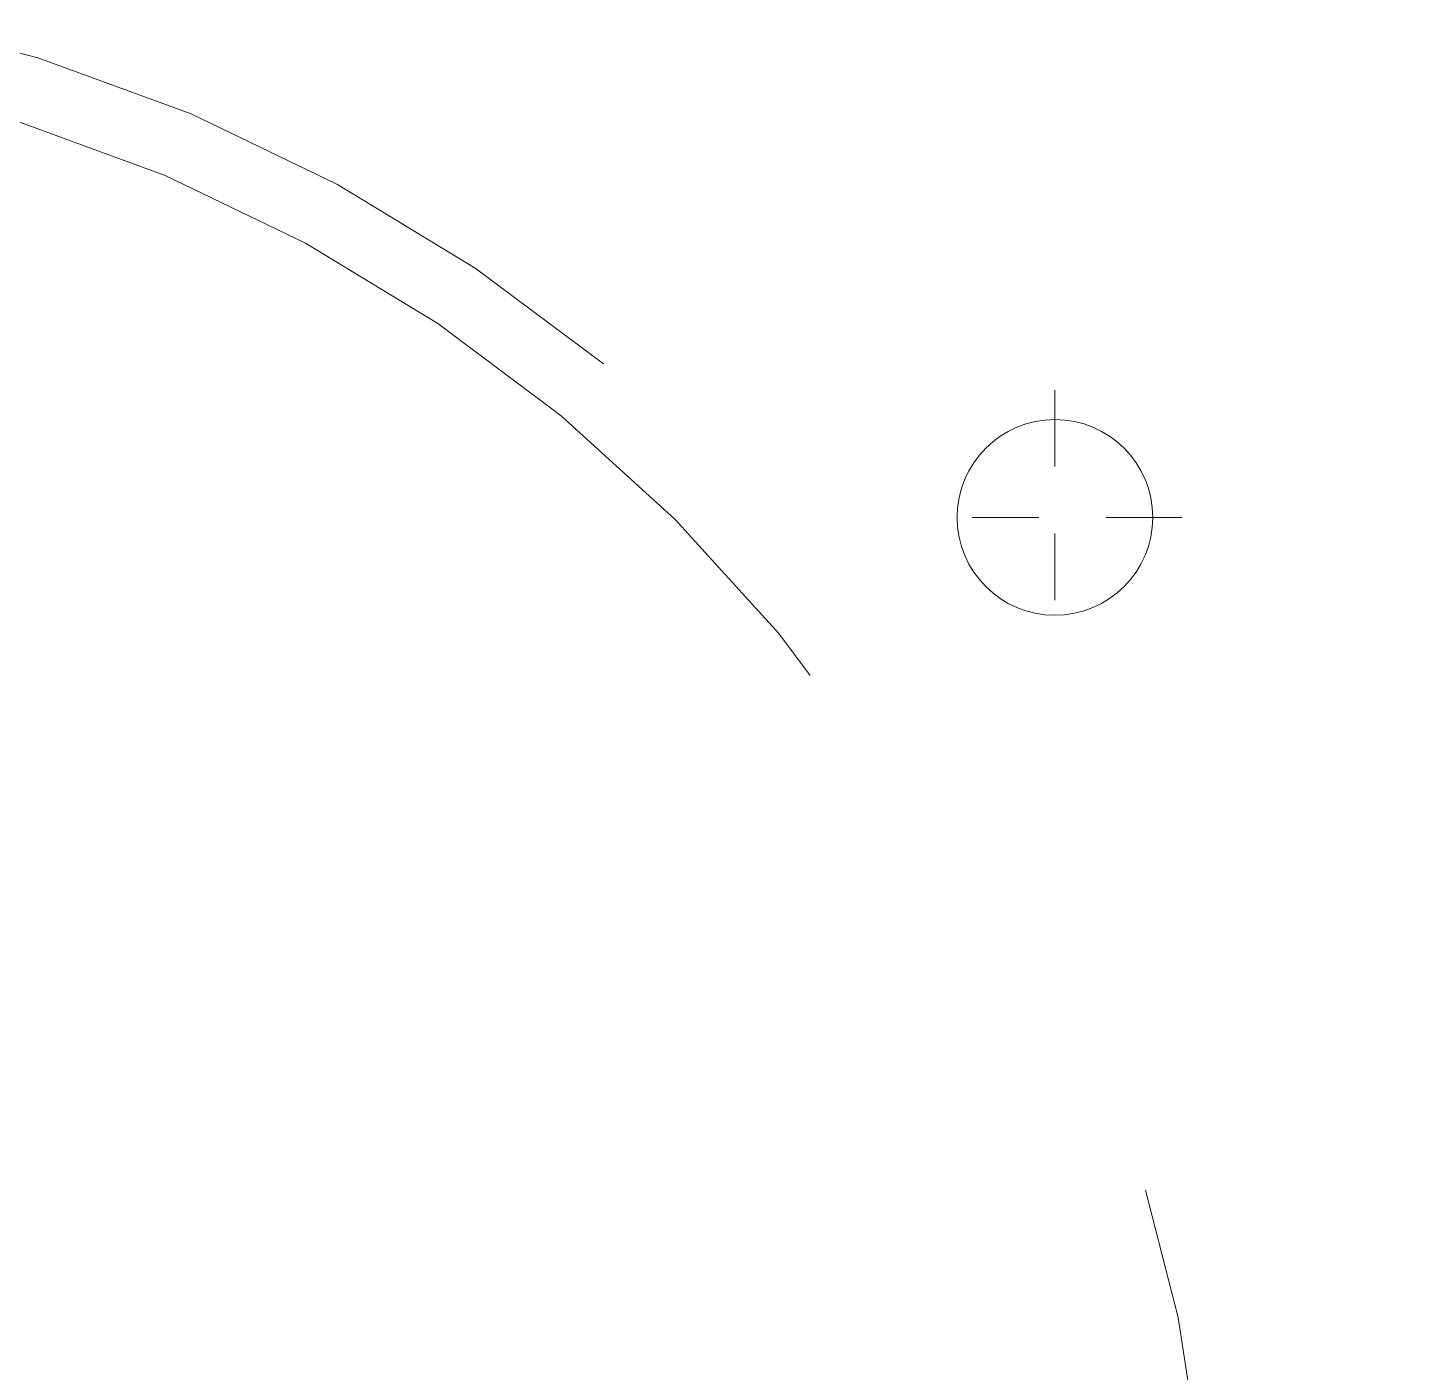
# Model space of a CAD drawing. Extents: x 23 to 587, y 4 to 413.
# Drawn here: x 221.139 to 223.194, y 313.316 to 315.327 of the extents above; entities that cross this region are included whole.
import ezdxf

# ---------------------------------------------------------------- set-up
doc = ezdxf.new("R2010")
doc.units = 0
doc.linetypes.add('DASHDOT', pattern=[18.5, 12, -3, 0.5, -3])
doc.linetypes.add('DASHED', pattern=[15, 12, -3])
doc.layers.get('0').update_dxf_attribs({"lineweight": 13})

# ---------------------------------------------------------------- blocks, each defined once
blk = doc.blocks.new('BLOCK382')
at = {"color": 7, "linetype": 'DASHDOT', "lineweight": 13, "ltscale": 0.019022}
for p, q in [((234.9198, -89.2), (234.9198, -89.9609)), ((235.3003, -89.5804), (234.5394, -89.5804))]:
    blk.add_line(p, q, dxfattribs=at)
blk = doc.blocks.new('BLOCK398')
at = {"color": 7, "linetype": 'DASHED', "lineweight": 13}
for centre, radius in [((230.39, -92.9809), 5), ((230.39, -92.9809), 4.8), ((234.9198, -89.5804), 0.2926)]:
    blk.add_circle(centre, radius, dxfattribs=at)
for radius in [10.5, 8]:
    blk.add_arc((230.39, -92.9809), radius, 135, 315, dxfattribs=at)

msp = doc.modelspace()

# ---------------------------------------------------------------- block references
at = {"lineweight": 0, "xscale": 0.5, "yscale": 0.5, "zscale": 0.5}
for name in ['BLOCK398', 'BLOCK382']:
    msp.add_blockref(name, (105.2159, 359.385), dxfattribs=at)

doc.saveas('drawing.dxf')
